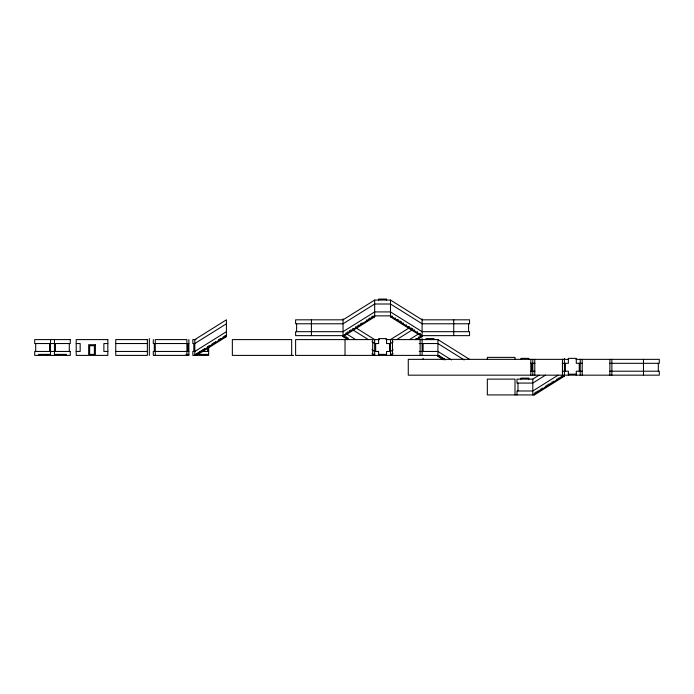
<?xml version="1.0" encoding="UTF-8"?>
<svg xmlns="http://www.w3.org/2000/svg" width="694" height="694" viewBox="0 0 694 694"><rect width="100%" height="100%" fill="white"/><g stroke="black" fill="none" stroke-linecap="round" stroke-linejoin="round"><path stroke-width="1.04" d="M194.806 343.539L226.426 323.777M194.806 351.45L226.426 331.68M224.847 335.636L226.426 335.636L194.806 355.397L194.806 339.592L226.426 319.821L226.426 336.625L196.385 355.397L196.385 353.428M374.673 300.06L343.044 319.821L295.609 319.821L295.609 323.777L343.044 323.777L374.673 304.007L390.488 304.007L422.108 323.777L469.552 323.777L469.552 319.821L422.108 319.821L390.488 300.06L374.673 300.06L374.673 316.854L344.632 335.636L295.609 335.636L295.609 331.68L343.044 331.68L374.673 311.918L390.488 311.918L422.108 331.68L469.552 331.68L469.552 335.636L420.529 335.636L390.488 316.854L390.488 300.06M393.194 341.847L390.488 343.539L386.532 343.539L386.532 338.603L378.629 338.603L378.629 343.539L374.673 343.539L371.958 341.847M396.812 339.592L412.167 329.988M393.194 349.75L390.488 351.45L386.532 351.45L386.532 355.397M409.46 339.592L418.499 333.944M393.194 353.706L390.488 355.397L390.488 339.592L409.46 327.724L409.46 326.744L407.881 326.744M415.611 339.696L422.108 335.636L390.488 315.865L374.673 315.865L343.044 335.636L349.368 339.592M417.554 339.47L422.108 336.625L422.108 318.832M545.449 375.168L532.801 383.071L516.987 383.071L516.987 379.124L532.801 379.124L539.125 375.168M558.097 375.168L532.801 390.982L516.987 390.982L516.987 394.929M564.422 375.168L532.801 394.929L532.801 379.124M515.009 394.929L515.009 379.124L487.335 379.124L487.335 394.929L534.38 394.929L564.422 376.157L564.422 358.364M371.507 316.854L374.673 316.854M390.488 316.854L392.067 316.854L392.067 315.865M396.812 319.821L398.391 319.821L398.391 320.81M401.557 321.799L399.97 321.799L399.97 320.81M360.438 323.777L362.025 323.777L362.025 322.788M352.535 328.713L354.113 328.713M412.626 328.713L411.039 328.713L411.039 327.724M349.368 330.691L350.956 330.691L350.956 329.702M418.95 333.658L420.529 333.658M224.847 336.625L226.426 336.625M343.044 318.832L343.044 336.625L344.632 336.625M420.529 336.625L422.108 336.625M221.681 338.603L220.102 338.603L220.102 339.592M415.784 338.603L417.363 338.603M195.986 339.592L192.828 339.592L192.828 343.539L194.936 343.539M374.083 339.592L379.462 339.592M385.907 339.592L391.286 339.592M469.552 359.353L437.923 339.592L392.466 339.592L392.466 355.397M213.778 342.55L215.357 342.55L215.357 341.561M76.21 343.539L80.166 343.539L80.166 351.45L76.21 351.45M107.83 343.539L103.883 343.539L103.883 351.45L107.83 351.45M115.742 343.539L147.362 343.539M155.274 343.539L186.894 343.539M188.872 343.539L187.883 343.539L187.883 351.45L188.872 351.45M419.141 343.539L437.923 343.539L464.13 359.917M210.612 345.517L209.033 345.517L209.033 346.506M202.709 349.472L204.288 349.472L204.288 348.483M115.742 351.45L147.362 351.45M155.274 351.45L186.894 351.45M194.936 351.45L192.828 351.45L192.828 355.397L208.642 355.397L208.642 347.494M202.284 351.45L208.642 351.45M419.141 351.45L437.923 351.45L451.473 359.917M50.515 354.408L38.656 354.408L38.656 355.397M54.462 354.408L66.329 354.408L66.329 355.397M185.905 354.408L188.872 354.408M194.806 354.408L196.385 354.408M208.642 354.408L196.784 354.408L196.784 355.397M374.673 354.408L373.094 354.408L373.094 355.397M378.629 354.408L386.532 354.408M293.631 355.397L232.36 355.397L232.36 339.592L291.654 339.592L291.654 355.397M437.923 339.592L437.923 356.386L441.089 356.386M568.638 359.353L408.272 359.353L408.272 375.168L659.3 375.168L659.3 371.212L609.757 371.212M576.02 359.353L659.3 359.353L659.3 363.309L609.757 363.309M530.693 363.309L534.909 363.309M562.314 363.309L568.377 363.309L568.377 358.364L576.28 358.364L576.28 363.309L582.344 363.309M530.693 371.212L534.909 371.212M562.314 371.212L568.377 371.212L568.377 375.168M582.344 371.212L576.28 371.212L576.28 375.168M568.377 374.179L576.28 374.179M562.843 376.157L564.422 376.157M559.676 378.135L558.097 378.135L558.097 379.124M551.773 382.082L553.352 382.082L553.352 381.093M540.704 389.004L542.283 389.004L542.283 388.015M445.149 359.917L437.923 355.397L295.609 355.397L295.609 339.592L372.695 339.592L372.695 355.397M437.923 356.386L443.388 359.804M352.986 329.988L368.349 339.592M346.662 333.944L355.701 339.592M371.958 349.75L374.673 351.45L378.629 351.45L378.629 355.397M371.958 353.706L374.673 355.397L374.673 339.592L355.701 327.724L355.701 326.744M343.044 336.625L347.599 339.47M658.311 363.309L658.311 371.212M643.485 359.353L643.485 375.168M611.865 359.353L611.865 375.168M609.887 359.353L609.887 375.168M582.214 359.353L582.214 375.168M580.236 359.353L580.236 375.168M579.247 363.309L579.247 371.212M565.41 363.309L565.41 371.212M562.444 359.353L562.444 375.168M561.264 376.157L561.264 377.146M556.519 379.124L556.519 380.104M550.195 383.071L550.195 384.06M548.616 384.06L548.616 385.049L547.028 385.049L547.028 386.038M545.449 386.038L545.449 387.026M539.125 389.993L539.125 390.982M537.546 390.982L537.546 391.971L535.959 391.971L535.959 392.951M534.779 359.353L534.779 375.168M534.38 392.951L534.38 394.929M532.801 359.353L532.801 375.168M531.812 363.309L531.812 371.212M530.823 359.353L530.823 375.168M528.845 359.353L528.845 358.364L520.942 358.364L520.942 359.353M528.845 379.124L528.845 378.135L520.942 378.135L520.942 379.124M517.976 383.071L517.976 390.982M515.009 359.483L515.009 357.375L487.335 357.375L487.335 359.483M468.563 323.777L468.563 331.68M453.737 319.821L453.737 335.636M444.247 358.364L444.247 359.353M442.668 357.375L442.668 358.364M439.502 355.397L439.502 356.386M433.967 339.592L433.967 338.603L426.064 338.603L426.064 339.592M423.097 343.539L423.097 351.45M423.097 358.364L423.097 359.353M422.108 338.603L422.108 355.397M420.529 334.647L420.529 335.636M420.13 339.592L420.13 355.397M418.95 336.625L418.95 337.614M417.363 331.68L417.363 332.669M414.205 329.702L414.205 330.691M406.294 324.766L406.294 325.755M403.136 322.788L403.136 323.777M395.224 317.843L395.224 318.832M392.067 353.428L392.067 355.397M389.499 343.539L389.499 351.45M386.532 300.06L386.532 299.071L378.629 299.071L378.629 300.06M375.662 343.539L375.662 351.45M373.094 315.865L373.094 316.854M369.928 317.843L369.928 318.832M368.349 318.832L368.349 319.821M366.762 319.821L366.762 320.81M358.859 324.766L358.859 325.755M357.28 325.755L357.28 326.744M347.789 331.68L347.789 332.669M347.789 337.614L347.789 338.603M346.211 332.669L346.211 333.658M346.211 336.625L346.211 337.614M345.022 339.592L345.022 355.397M344.632 334.647L344.632 335.636M311.424 319.821L311.424 335.636M296.598 323.777L296.598 331.68M223.268 336.625L223.268 337.614M218.523 339.592L218.523 340.572M212.199 343.539L212.199 344.528M207.653 348.483L207.653 351.45M207.454 346.506L207.454 347.494M204.687 354.408L204.687 355.397M201.13 350.461L201.13 351.45M199.551 351.45L199.551 352.439L197.964 352.439L197.964 353.428M193.817 343.539L193.817 351.45M188.872 339.592L188.872 355.397L153.296 355.397L153.296 351.45L154.285 351.45L154.285 343.539L153.296 343.539L153.296 339.592M186.894 355.397L186.894 339.592L155.274 339.592L155.274 355.397M149.34 338.603L149.34 355.397M94.393 354.408L94.393 345.716L89.647 345.716L89.647 354.408M69.287 343.539L69.287 351.45M58.417 354.408L58.417 355.397M55.451 343.539L55.451 351.45M54.462 339.592L54.462 355.397M50.515 339.592L50.515 355.397M49.526 343.539L49.526 351.45M46.559 354.408L46.559 355.397M35.689 343.539L35.689 351.45M70.276 339.592L34.7 339.592L34.7 343.539L70.276 343.539L70.276 339.592M107.83 339.592L76.21 339.592L76.21 355.397L107.83 355.397L107.83 339.592M147.362 339.592L115.742 339.592L115.742 355.397L147.362 355.397L147.362 339.592M95.382 344.727L88.659 344.727L88.659 354.408L95.382 354.408L95.382 344.727M70.276 351.45L34.7 351.45L34.7 355.397L70.276 355.397L70.276 351.45"/></g></svg>
